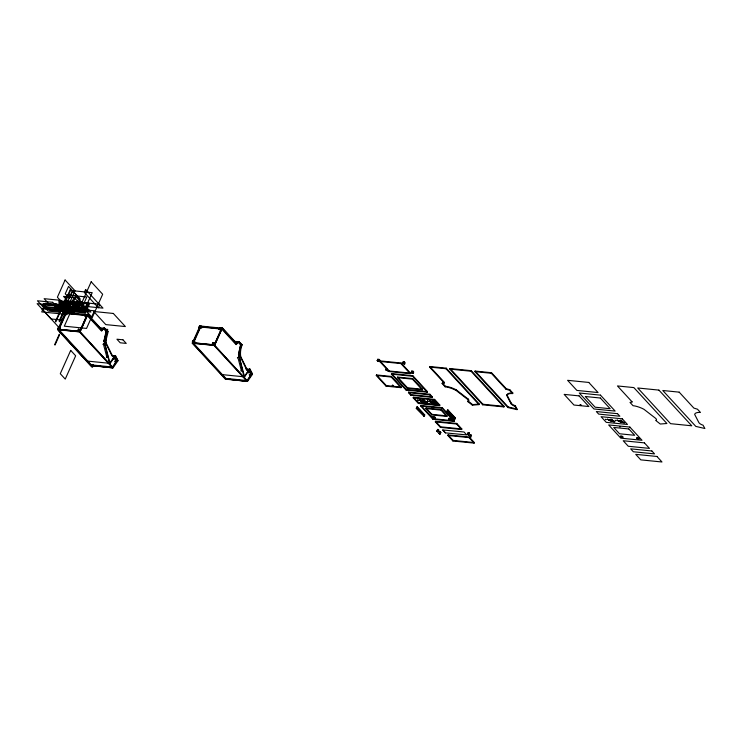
<?xml version="1.0" encoding="UTF-8"?>
<svg xmlns="http://www.w3.org/2000/svg" width="742" height="742" viewBox="0 0 742 742"><rect width="100%" height="100%" fill="white"/><g stroke="black" fill="none" stroke-linecap="round" stroke-linejoin="round"><path stroke-width="1.11" d="M88.307 361.168L109.51 363.302L114.917 355.77L115.168 356.243L110.104 363.469L104.075 340.986L106.588 330.978L103.88 328.233L99.419 327.788M222.832 374.682L244.035 376.815L249.442 369.293L244.628 376.982L238.599 354.5L240.742 344.297L238.442 354.639M70.675 288.629L63.274 305.175L70.601 313.143M64.749 304.127L63.979 305.852L85.692 308.032L86.471 306.307L63.126 304.081L67.179 295.028L86.777 296.995L82.724 306.047M67.698 301.818L63.664 310.833L85.376 313.013L89.411 303.997L64.693 301.54L67.661 294.899L76.176 295.752L73.208 302.393M72.716 290.957L69.414 298.34L65.24 293.813L68.542 286.431L80.201 298.98L73.718 313.458M57.82 328.483L58.423 327.139L59.675 327.259L60.445 328.103L59.842 329.448L57.82 328.483L91.349 364.906L112.552 367.03L112.302 367.587L91.099 365.454L91.349 364.906M64.443 313.662L65.046 312.317L66.298 312.447L67.077 313.291L66.474 314.627L64.443 313.662L66.474 314.627M112.506 367.8L79.45 331.897L87.324 314.283L102.006 330.236L104.14 327.973L107.136 331.238A14.228 8.691 -84.3 0 0 105.633 342.943L111.782 355.483A3.821 2.337 -84.3 0 0 114.917 355.752L115.529 355.678L118.006 360.733L113.016 367.856L90.784 365.62L57.737 329.708L65.611 312.104L66.121 312.159L58.247 329.763L92.537 367.105L93.473 364.999M65.723 313.05L87.027 315.294L79.802 331.451L58.59 329.318L65.825 313.161L61.651 308.598L66.112 312.855M59.072 328.604L59.675 327.259M65.695 313.792L66.298 312.447M66.789 312.651L68.097 309.739L68.867 310.573L67.995 312.512M60.121 329.365L59.174 331.47L91.925 367.049L92.861 364.943M66.706 314.645L68.589 310.444L71.714 313.838M59.787 331.526L60.686 329.522M78.374 329.142L79.144 329.977L78.55 331.322L77.771 330.487L78.374 329.142L80.396 330.107M84.403 315.665L86.424 316.639L84.403 315.665L84.996 314.32L86.257 314.45L101.608 331.136L101.858 330.58L87.176 314.636L65.964 312.503M112.552 367.03L79.023 330.607L79.626 329.262M85.655 315.795L86.257 314.45M113.016 367.856L79.969 331.943L87.844 314.339L87.324 314.283M103.917 341.125L106.217 330.784L105.985 331.34L103.63 328.789L103.88 328.233M192.345 341.997L192.948 340.652L194.97 341.617L194.367 342.962L192.345 341.997L225.874 378.42L247.077 380.553L246.826 381.1L225.624 378.967L225.874 378.42M198.967 327.176L199.57 325.831L200.822 325.961L201.601 326.805L200.999 328.149L198.967 327.176L200.999 328.149M247.03 381.323L213.974 345.41L221.849 327.806L236.531 343.75L238.664 341.496L241.66 344.752A14.228 8.691 -84.3 0 0 240.158 356.457L246.307 368.997A3.821 2.337 -84.3 0 0 249.442 369.266L250.054 369.191L252.53 374.246L247.54 381.369L225.308 379.134L192.261 343.231L200.136 325.617L202.195 327.352M200.182 326.703L192.772 343.277L225.828 379.19M193.597 342.118L194.2 340.773M200.219 327.305L200.822 325.961M213.075 344.835L212.295 344L212.898 342.656L214.92 343.62M218.927 329.179L220.949 330.153L218.927 329.179L219.521 327.843L220.782 327.964L236.132 344.65L236.383 344.093L221.7 328.149L200.488 326.016L202.037 327.695M247.077 380.553L213.548 344.121L214.15 342.776M220.179 329.309L220.782 327.964M247.54 381.369L214.494 345.457L222.368 327.853L221.849 327.806M238.405 341.747L240.76 344.307L240.51 344.854L238.154 342.303L238.405 341.747L233.943 341.301M377.224 360.612L377.826 359.267L379.079 359.397L379.858 360.232L379.255 361.577L377.224 360.612L379.255 361.577M378.003 361.456L378.596 360.111L377.826 359.267M378.476 360.742L379.079 359.397M379.691 361.437L379.941 360.89L401.144 363.014L410.447 373.124L410.205 373.671L388.993 371.547L379.691 361.437L400.903 363.571L410.205 373.671M376.268 375.508L376.509 374.951L391.451 376.454L401.255 387.101L401.005 387.658L386.072 386.155L376.268 375.508L391.201 377.01L401.005 387.658M385.757 369.878L387.778 370.842L385.757 369.878L386.359 368.533L387.129 369.377M388.993 371.547L389.244 370.991L379.941 360.89M386.072 386.155L386.313 385.608L376.509 374.951M391.377 374.135L391.628 373.578L412.83 375.712L427.513 391.665L427.262 392.212L406.06 390.079L391.377 374.135L412.58 376.259L427.262 392.212M391.201 377.01L391.451 376.454M400.903 363.571L401.144 363.014M402.591 363.163L403.194 361.818L404.446 361.948L405.225 362.782L404.622 364.127L402.591 363.163L404.622 364.127M397.378 377.622L397.629 377.075L412.691 378.587L422.532 389.281L422.291 389.838L407.219 388.316L397.378 377.622L412.45 379.143L422.291 389.838M403.843 363.292L404.446 361.948M411.124 372.428L411.727 371.083L412.979 371.213L413.748 372.048L413.146 373.393L411.124 372.428L413.146 373.393M411.893 373.272L412.496 371.928L411.727 371.083M412.376 372.558L412.979 371.213M406.06 390.079L406.301 389.531L391.628 373.578M407.219 388.316L407.469 387.769L397.629 377.075M412.58 376.259L412.83 375.712M412.45 379.143L412.691 378.587M408.443 392.666L408.684 392.119L429.896 394.252L432.243 396.803L432.002 397.36L410.79 395.226L408.443 392.666L429.646 394.8L432.002 397.36M410.79 395.226L411.04 394.679L408.684 392.119M413.173 397.814L413.424 397.267L434.627 399.391L439.737 404.947L439.589 405.605L418.386 403.472L413.173 397.814L434.376 399.947L439.589 405.605M429.803 366.52L444.486 382.464L444.245 383.02L429.562 367.067L429.803 366.52L446.211 368.162L479.267 404.075L479.026 404.622L472.366 405.151L467.701 401.533L468.063 400.968A3.821 1.447 24.1 0 0 467.831 398.788L456.247 389.819A14.228 5.37 24.1 0 0 445.376 386.257L442.371 382.993L442.13 383.549L445.126 386.805A14.228 5.37 24.1 0 1 456.005 390.375L467.59 399.344A3.821 1.447 24.1 0 1 467.812 401.524L467.701 401.533M416.318 408.239L416.883 406.968L417.496 407.033L424.758 414.926L424.192 416.197L416.318 408.239L424.192 416.197M418.386 403.472L418.534 402.813L413.424 397.267M416.93 408.304L417.496 407.033M420.77 406.06L421.011 405.512L442.223 407.636L454.382 420.853L454.132 421.41L432.929 419.276L420.77 406.06L441.972 408.193L454.132 421.41M429.646 394.8L429.896 394.252M425.806 408.554L426.056 408.007L441.212 409.528L447.046 415.872L446.805 416.42L431.64 414.899L425.806 408.554L440.971 410.085L446.805 416.42M423.58 416.132L424.146 414.861L416.883 406.968M479.026 404.622L445.97 368.718L446.211 368.162M434.376 399.947L434.627 399.391M449.828 369.099L450.069 368.551L471.272 370.685L504.133 406.375L503.883 406.922L482.68 404.798L449.828 369.099L471.031 371.232L503.883 406.922M431.64 414.899L431.89 414.342L426.056 408.007M445.126 386.805L445.376 386.257M432.929 419.276L433.18 418.72L421.011 405.512M435.313 421.864L435.554 421.308L456.766 423.441L461.839 428.959L461.598 429.516L440.396 427.383L435.313 421.864L456.515 423.997L461.598 429.516M440.971 410.085L441.212 409.528M441.972 408.193L442.223 407.636M436.797 431.167L437.576 429.451L438.179 429.507L438.81 430.184L438.04 431.909L436.797 431.167L438.04 431.909M437.409 431.232L438.179 429.507M437.428 431.853L438.197 430.128L437.576 429.451M456.005 390.375L456.247 389.819M446.944 411.318L447.509 410.048L448.122 410.113L455.384 418.006L454.818 419.267L446.944 411.318L454.818 419.267M440.396 427.383L440.637 426.835L435.554 421.308M447.547 411.374L448.122 410.113M438.856 433.402L439.626 431.677L440.238 431.742L440.859 432.419L440.089 434.144L438.856 433.402L440.089 434.144M439.468 433.467L440.238 431.742M439.477 434.079L440.247 432.354L439.626 431.677M442.77 429.97L445.45 432.883L466.699 434.905L464.028 431.992L442.77 429.97L445.45 432.883M471.031 371.232L471.272 370.685M517.016 409.64L507.936 407.534L474.889 371.621L475.13 371.065L491.538 372.716L506.22 388.669L509.837 389.773L512.843 393.028L512.592 393.585A14.228 5.37 24.1 0 0 506.74 395.477L510.988 403.704A3.821 1.447 24.1 0 0 515.134 406.273L517.016 409.64L515.384 405.726A3.821 1.447 24.1 0 1 511.229 403.147L506.99 394.92A14.228 5.37 24.1 0 1 512.843 393.028M454.206 419.211L454.772 417.941L447.509 410.048M447.834 435.471L448.075 434.914L469.287 437.047L474.37 442.566L474.119 443.113L452.917 440.989L447.834 435.471L469.037 437.594L474.119 443.113M467.46 399.242L467.71 398.686M456.515 423.997L456.766 423.441M467.59 399.344L467.831 398.788M452.917 440.989L453.158 440.433L448.075 434.914M472.366 405.151L472.617 404.603L479.267 404.075M512.592 393.585L509.596 390.32L505.97 389.216L491.297 373.272L491.538 372.716M467.423 434.246L468.193 432.521L468.805 432.586L469.426 433.263L468.656 434.988L467.423 434.246L468.656 434.988M468.035 434.311L468.805 432.586M468.044 434.923L468.823 433.207L468.193 432.521M482.68 404.798L482.921 404.242L450.069 368.551M469.037 437.594L469.287 437.047M469.473 436.482L470.243 434.756L470.855 434.812L471.485 435.498L470.716 437.214L469.473 436.482L470.716 437.214M470.085 436.537L470.855 434.812M470.103 437.159L470.873 435.433L470.243 434.756M505.97 389.225L506.22 388.66M506.74 395.477L506.99 394.92M509.596 390.32L509.837 389.773M507.936 407.534L508.187 406.978L475.13 371.065M510.988 403.704L511.192 403.054M515.134 406.273L515.384 405.726M515.3 406.319L515.551 405.763M113.545 359.239L115.14 357.894L114.537 357.829M114.658 361.345L116.262 360L115.65 359.935M112.2 367.42L117.255 360.195L112.45 367.884L90.997 365.287L91.238 365.76M248.069 372.753L249.664 371.408L249.062 371.343M249.182 374.858L250.787 373.514L250.175 373.449M246.724 380.934L251.779 373.708L246.975 381.397L225.522 378.8L225.763 379.273M104.14 327.973L107.655 331.284A14.228 8.691 -84.3 0 0 106.152 342.99L112.302 355.529A3.821 2.337 -84.3 0 0 115.437 355.798L115.529 355.678M238.664 341.496L242.18 344.798A14.228 8.691 -84.3 0 0 240.677 356.503L246.826 369.043A3.821 2.337 -84.3 0 0 249.961 369.312L250.054 369.191M102.006 330.236L104.65 328.029M236.531 343.75L239.174 341.543M104.075 340.986L109.51 363.302M102.869 344.325L104.334 343.685L103.722 343.62M106.338 357.468L107.803 356.828L107.191 356.763M238.599 354.5L244.035 376.815M237.394 357.839L238.859 357.199L238.247 357.134M240.862 370.981L242.328 370.341L241.716 370.277M419.684 399.66L420.788 400.133M419.443 400.207L420.547 400.689M420.705 400.244L419.666 399.752M420.501 400.782L419.425 400.328M420.807 400.652L421.883 401.209M420.556 401.199L421.632 401.756L420.528 401.301M421.066 400.726L421.91 401.125M422.383 400.086L423.487 400.559M423.274 399.799L424.378 400.281L423.255 399.919M423.033 400.355L424.136 400.828M423.237 401.116L422.142 400.801L423.209 401.19M422.189 401.719L423.283 402.192M423.404 400.671L423.812 400.949M423.506 401.079L425.222 401.904M423.255 401.626L424.359 402.108M424.396 400.791L425.5 401.274M423.487 401.737L424.331 402.183M423.246 402.285L422.161 401.812M425.454 401.366L424.368 400.893M429.21 401.19L430.314 401.672M430.527 401.199L429.739 401.218M430.267 401.756L429.191 401.311M430.573 401.626L431.677 402.108M431.083 401.153L433.894 401.812M430.323 402.183L431.427 402.665M430.833 401.7L431.937 402.183M432.15 401.06L433.254 401.543M433.04 400.782L434.144 401.264M432.104 401.747L434.098 403.166L432.169 402.247L432.976 402.173M431.631 402.201L431.909 402.266M431.38 402.748L430.295 402.285M431.946 402.693L433.022 403.258L431.927 402.795M433.207 401.635L432.809 401.32L433.894 401.793M434.061 401.376L433.031 400.921M433.272 402.062L434.367 402.535M434.163 401.774L435.266 402.257L434.144 401.895M433.912 402.331L435.804 403.194M434.293 402.646L434.886 402.925M608.384 419.657L607.299 419.165L608.431 419.564M608.449 420.074L609.553 420.556M608.95 419.601L610.054 420.083M610.026 419.508L611.102 420.074L609.998 419.61M610.916 419.23L612.02 419.712M609.47 420.668L608.431 420.195M610.017 420.167L608.932 419.694M611.139 420.501L612.243 420.983M611.992 419.786L610.898 419.351M611.093 421.178L610.091 420.584L611.176 421.076M612.215 421.066L611.12 420.621M613.133 420.686L612.039 420.222L613.133 420.705M617.094 420.065L618.197 420.547M618.151 420.64L617.075 420.185M618.717 420.584L619.82 421.057L618.698 420.677M619.793 420.491L620.896 420.974M620.683 420.213L621.787 420.686L620.664 420.324M619.282 421.614L618.179 421.141L619.32 421.539M619.839 421.577L620.943 422.05M620.813 421.085L619.783 420.631M620.906 421.484L622.009 421.966L620.887 421.604M621.796 421.206L622.9 421.679M620.915 422.133L619.811 421.669M622.872 421.762L621.777 421.317M59.926 304.239L58.85 303.691L60.028 304.137M68.496 306.344L69.627 306.863M69.581 306.938L68.459 306.455M106.839 329.198L107.711 329.587M107.655 329.708L106.802 329.355M424.962 402.405L425.787 402.767M426.335 401.969L427.16 402.322M425.927 402.359L425.249 401.839L426.038 402.21M426.084 402.516L426.91 402.878M425.722 402.906L424.934 402.572M427.095 402.47L426.298 402.118M426.845 403.017L426.047 402.674M434.729 403.388L435.554 403.741M436.101 402.943L436.927 403.305M435.749 403.333L434.933 402.989M435.851 403.5L436.676 403.861M435.443 403.889L434.701 403.555M436.862 403.444L436.064 403.101M436.611 404L435.804 403.629M612.855 421.28L613.68 421.642M613.977 421.391L614.803 421.753M613.606 421.781L612.827 421.447M614.691 421.901L613.931 421.549M622.612 422.263L623.447 422.615M623.744 422.374L624.569 422.736M623.373 422.764L622.575 422.411M624.495 422.875L623.697 422.523M442.371 382.993L444.486 382.464M442.13 383.549L444.245 383.02M392.537 385.154L393.353 385.515M392.286 385.71L393.102 386.072M393.269 385.664L392.481 385.311M393.028 386.211L392.249 385.886M580.179 404.585L580.986 404.947M580.912 405.086L580.142 404.761M422.504 401.125L423.552 401.589M425.166 402.006L423.478 401.199M468.063 400.968L472.617 404.603M65.704 306.446L66.335 306.724M66.27 306.873L65.639 306.594M63.487 307.893L64.118 308.171M64.842 307.837L65.509 308.143M63.988 308.329L63.441 308.06M65.37 308.292L64.758 307.986M62.912 309.219L63.543 309.497M63.413 309.646L62.847 309.368M417.802 399.855L418.423 400.133M417.56 400.411L418.173 400.689M418.284 400.29L417.755 400.04M418.043 400.838L417.496 400.578M427.568 400.838L428.19 401.116M427.327 401.385L427.939 401.672M428.115 401.274L427.513 401.005M427.874 401.821L427.253 401.543M431.705 407.571L432.28 407.822M432.206 407.979L431.658 407.738M605.444 419.286L606.066 419.564M605.973 419.722L605.416 419.48M615.211 420.26L615.832 420.547M615.739 420.695L615.146 420.436M619.589 426.446L620.173 426.696M620.089 426.854L619.579 426.65M431.965 407.015L432.53 407.265M432.438 407.432L431.918 407.21M67.077 307.002L88.279 309.126L90.96 312.039L69.748 309.906M64.498 308.542L42.776 306.363L44.761 308.524L66.483 310.703L58.813 302.207L77.372 304.072L84.56 311.881L65.992 310.017M63.32 310.805L41.598 308.616L58.868 327.38M63.793 311.427L61.864 311.232L54.917 303.691L56.846 303.886L64.953 312.632M200.247 326.563L221.552 328.808L214.327 344.965L193.115 342.832L200.349 326.675L199.57 325.831M62.551 320.108L51.189 318.967L37.1 303.654L79.932 308.013L74.775 302.411L60 300.927L65.157 306.529M100.281 328.446L103.63 328.789M234.806 341.969L238.154 342.303M105.967 331.053L108.249 331.284L105.809 341.005L103.528 340.773M107.136 331.238L107.655 331.284M241.66 344.752L242.18 344.798M378.596 360.111L379.858 360.232M77.771 330.487L79.023 330.607M212.295 344L213.548 344.121M58.497 329.216L79.7 331.34M193.022 342.73L214.225 344.854M57.737 329.708L79.969 331.943M192.261 343.231L214.494 345.457M429.562 367.067L445.97 368.718M474.889 371.621L491.297 373.272M389.244 370.991L410.447 373.124M105.633 342.943L106.152 342.99M240.158 356.457L240.677 356.503M111.717 355.344L112.237 355.39M246.242 368.857L246.761 368.904M111.569 355.437L115.437 355.798M246.094 368.95L249.961 369.312M112.932 356.021L115.168 356.243M246.335 369.423L249.692 369.757M247.003 370.175L249.238 370.397L251.334 374.348M114.045 356.911L114.658 356.967M246.947 370.258L249.182 370.481L251.278 374.432L250.666 374.376M386.313 385.608L401.255 387.101M407.469 387.769L422.532 389.281M113.053 358.321L114.157 359.304M247.578 371.835L248.681 372.818M406.301 389.531L427.513 391.665M118.006 360.733L115.01 355.622M252.53 374.246L249.535 369.136M116.142 360.853L116.754 360.918L114.713 356.883M115.149 362.272L115.761 362.328L115.27 361.41M249.674 375.786L250.286 375.842L249.794 374.923M411.04 394.679L432.243 396.803M482.921 404.242L504.133 406.375M418.534 402.813L439.737 404.947M418.553 403.091L439.765 405.225M431.89 414.342L447.046 415.872M424.146 414.861L424.758 414.926M454.772 417.941L455.384 418.006M433.18 418.72L454.382 420.853M440.637 426.835L461.839 428.959M438.197 430.128L438.81 430.184M468.823 433.207L469.426 433.263M440.247 432.354L440.859 432.419M470.873 435.433L471.485 435.498M453.158 440.433L474.37 442.566M423.228 401.728L422.411 401.283M431.881 401.737L431.056 401.274M508.187 406.978L517.257 409.083M429.915 401.134L429.47 400.624L430.555 401.116M432.605 401.561L432.132 401.181M432.521 401.682L433.003 402.099M420.779 400.726L421.827 401.237L421.048 400.838M433.718 402.711L433.254 402.201M403.194 361.818L403.963 362.662M222.368 327.853L237.05 343.806M219.521 327.843L220.3 328.678M212.898 342.656L213.668 343.49M192.948 340.652L193.718 341.487M87.844 314.339L102.526 330.292M84.996 314.32L85.775 315.165M79.682 309.238L77.14 306.465L72.484 306.001L75.025 308.774M72.976 311.594L65.046 302.968L64.498 304.174L72.438 312.799L79.004 298.108L72.391 290.92L65.964 305.287L72.577 312.465M66.632 306.659L60.825 300.352L44.112 298.674L49.927 304.981M58.423 327.139L59.193 327.973M430.824 401.849L431.39 402.229L430.546 401.728M422.374 400.226L423.005 400.448M238.006 357.894L241.475 371.037M103.481 344.381L106.95 357.523M67.791 306.39C69.386 307.429 68.431 304.452 67.791 306.39M45.577 303.32L41.719 311.937L63.441 314.126L67.29 305.5L45.577 303.32M65.092 280.012L57.384 297.245L67.309 308.023L75.016 290.79L65.092 280.012M61.567 307.717L55.4 321.509L55.78 321.917L61.948 308.125L61.567 307.717M62.18 306.993L60.9 309.85L64.322 313.56L65.602 310.703L62.18 306.993M70.49 290.484L62.782 307.717L84.495 309.906L92.203 292.663L70.49 290.484M67.179 300.835L63.32 309.451L85.033 311.631L88.892 303.014L67.179 300.835M63.404 311.473L59.091 321.119L59.685 321.768L63.998 312.122L63.404 311.473M68.06 302.411L63.432 312.753L64.127 313.514L68.746 303.172L68.06 302.411M66.14 313.504L58.906 329.661L80.117 331.795L87.343 315.638L66.14 313.504M71.52 302.949L68.125 310.536L70.991 313.653L74.386 306.066L71.52 302.949M74.089 297.468L71.315 303.673L74.886 307.559L77.669 301.354L74.089 297.468M59.267 334.308L54.639 344.65L55.019 345.058L59.638 334.716L59.267 334.308M72.187 308.561L64.304 326.183L86.536 328.418L94.419 310.796L72.187 308.561M85.618 289.501L84.31 292.431L98.398 307.735L99.706 304.814L85.618 289.501M91.183 281.784L80.757 305.083L92.249 317.567L102.674 294.268L91.183 281.784M70.703 350.4L60.278 373.708L65.24 379.097L75.665 355.798L70.703 350.4M200.665 327.018L193.43 343.184L214.642 345.308L221.867 329.151L200.665 327.018M421.326 400.161L422.393 400.597L421.326 400.161M632.128 401.895L630.014 402.424L633.009 405.679A14.228 5.37 24.1 0 1 643.889 409.25L655.474 418.219A3.821 1.447 24.1 0 1 655.696 420.399L660.259 424.025L666.91 423.497L633.853 387.593L617.446 385.942L632.128 401.895M77.428 297.783L63.515 296.383L69.961 303.385L83.865 304.786L77.428 297.783M99.4 304.239L85.757 302.866L89.346 306.771L102.99 308.134L99.4 304.239M70.88 302.3L58.766 301.085L64.749 307.587L76.862 308.802L70.88 302.3M81.703 303.932L66.047 302.356L72.697 309.581L88.354 311.148L81.703 303.932M52.654 302.309L37.434 300.779L43.305 307.169L58.535 308.7L52.654 302.309M55.464 304.739L43.361 303.515L49.343 310.017L61.447 311.232L55.464 304.739M81.481 307.717L59.768 305.528L62.17 308.143L83.883 310.323L81.481 307.717M54.277 305.769L42.173 304.554L48.156 311.056L60.269 312.271L54.277 305.769M113.322 313.458L93.724 311.482L105.781 324.597L125.379 326.563L113.322 313.458M588.786 382.445L567.584 380.312L576.886 390.422L598.089 392.555L588.786 382.445M658.915 390.107L637.712 387.983L670.564 423.673L691.767 425.797L658.915 390.107M679.18 392.147L662.773 390.496L695.829 426.409L704.9 428.514L703.026 425.157A3.821 1.447 24.1 0 1 698.871 422.578L694.633 414.351A14.228 5.37 24.1 0 1 700.476 412.459L697.48 409.204L693.863 408.091L679.18 392.147M122.949 339.808L116.921 339.205L120.232 342.795L126.261 343.407L122.949 339.808M600.473 395.143L579.261 393.01L593.943 408.963L615.155 411.087L600.473 395.143M579.094 395.885L564.152 394.382L573.956 405.03L588.898 406.533L579.094 395.885M600.334 398.018L585.262 396.506L595.112 407.2L610.174 408.712L600.334 398.018M617.529 413.674L596.327 411.55L598.683 414.101L619.885 416.234L617.529 413.674M622.269 418.822L601.066 416.689L606.27 422.346L627.482 424.48L622.269 418.822M629.856 427.067L608.653 424.934L620.813 438.151L642.025 440.284L629.856 427.067M628.854 428.959L613.69 427.429L619.524 433.773L634.688 435.294L628.854 428.959M644.408 442.872L623.197 440.739L628.279 446.257L649.482 448.391L644.408 442.872M651.866 450.978L630.663 448.845L633.334 451.757L654.546 453.881L651.866 450.978M656.93 456.469L635.718 454.345L640.8 459.864L662.003 461.988L656.93 456.469M636.998 438.429A1.447 0.547 24.1 0 0 639.187 438.893A1.447 0.547 24.1 0 0 637.406 437.576A1.447 0.547 24.1 0 0 636.998 438.429M620.933 436.815A1.447 0.547 24.1 0 0 623.122 437.279A1.447 0.547 24.1 0 0 621.342 435.962A1.447 0.547 24.1 0 0 620.933 436.815M449.114 419.555A1.447 0.547 24.1 0 0 451.294 420.018A1.447 0.547 24.1 0 0 449.522 418.701A1.447 0.547 24.1 0 0 449.114 419.555M449.309 418.961A1.447 0.547 24.1 0 0 451.526 419.49A1.447 0.547 24.1 0 0 449.837 418.163A1.447 0.547 24.1 0 0 449.309 418.961M433.05 417.941A1.447 0.547 24.1 0 0 435.229 418.405A1.447 0.547 24.1 0 0 433.458 417.087A1.447 0.547 24.1 0 0 433.05 417.941M433.235 417.347A1.447 0.547 24.1 0 0 435.461 417.876A1.447 0.547 24.1 0 0 433.773 416.55A1.447 0.547 24.1 0 0 433.235 417.347M74.376 306.696A1.428 0.538 24.1 0 0 76.574 307.225A1.428 0.538 24.1 0 0 74.905 305.908A1.428 0.538 24.1 0 0 74.376 306.696"/></g></svg>
